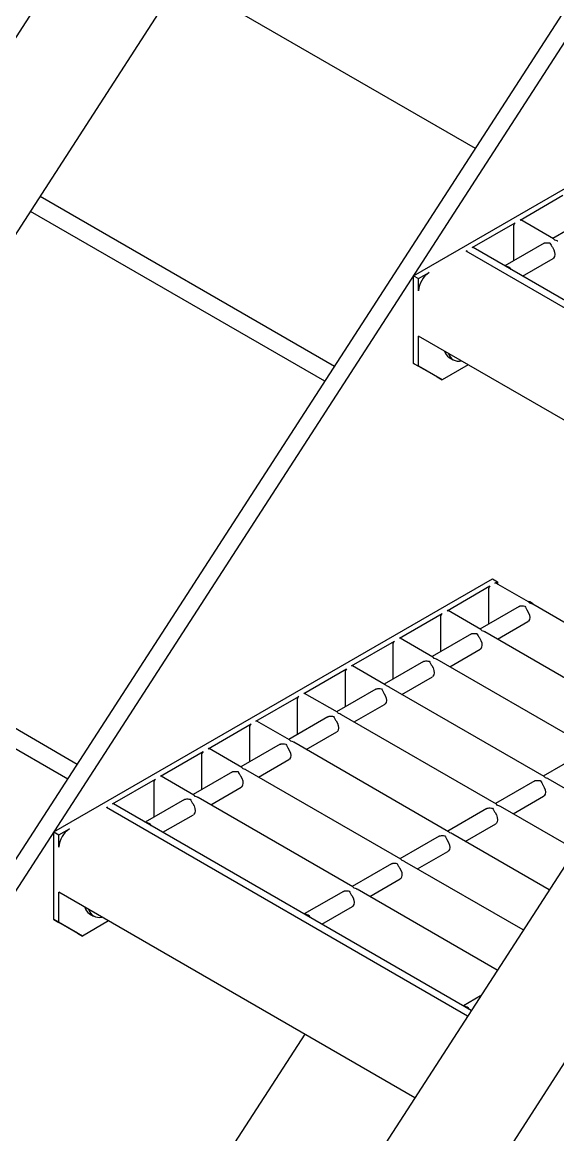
# Model space of a CAD drawing. Header units: millimetres. Extents: x 1293 to 41893, y 1011 to 26911.
# Drawn here: x 36018 to 36260, y 10211 to 10714 of the extents above; entities that cross this region are included whole.
import ezdxf

# ---------------------------------------------------------------- set-up
doc = ezdxf.new("R2010")
doc.units = ezdxf.units.MM
doc.header["$LTSCALE"] = 50
doc.layers.add('PASILLOS', color=2, linetype='Continuous')

msp = doc.modelspace()

# ---------------------------------------------------------------- linework, layer by layer
at = {"color": 7, "linetype": 'Continuous', "lineweight": 25}
for p, q in [((36222.6985753, 10656.9496734), (36089.7242451, 10733.7141202)), ((36159.0294548, 10558.5013597), (36026.0551246, 10635.2658065)), ((36154.7320673, 10551.8565286), (36021.7577371, 10628.6209754)), ((36042.8046563, 10378.7888819), (35909.8303262, 10455.5533287)), ((36038.5072688, 10372.1440508), (35905.5329387, 10448.9084976))]:
    msp.add_line(p, q, dxfattribs=at)
at = {"layer": 'PASILLOS', "linetype": 'Continuous', "lineweight": 25}
for p, q in [((37170.2453604, 11735.6994003), (35094.1686555, 8525.5678811)), ((35142.7899983, 8511.7793827), (37204.1287586, 11699.1223698)), ((36365.0600559, 11248.421042), (35603.1081351, 10070.2536498)), ((35604.8375998, 9983.958632), (36390.4096621, 11198.6486441)), ((34536.9456076, 8050.3558406), (36513.0809892, 11105.9531891)), ((34543.6807997, 8046.467697), (36519.8161813, 11102.0650455)), ((36194.8110491, 10599.5261863), (36392.9379497, 10713.9024115)), ((36242.8987296, 10624.6904356), (36262.2487067, 10635.8609396)), ((36258.067451, 10616.2021085), (36243.2955723, 10624.7297326)), ((36275.4186751, 10626.6610775), (36257.6843487, 10616.4232688)), ((36221.3036885, 10612.2238837), (36240.6536656, 10623.3943877)), ((36240.0923996, 10606.2676527), (36240.0923996, 10622.4222464)), ((36253.823634, 10614.1945257), (36236.0893076, 10603.9567169)), ((36253.823634, 10614.1945257), (36254.1240497, 10614.3219472)), ((36218.4973585, 10610.6038238), (36219.0586245, 10610.9278358)), ((36381.6891762, 10516.3951928), (36218.4973585, 10610.6038238)), ((36383.341377, 10518.9499067), (36221.7005312, 10612.2631807)), ((36244.0274527, 10599.3741233), (36257.7920615, 10607.3202628)), ((36194.8110491, 10599.5261863), (36197.0596486, 10598.2280974)), ((36194.8110491, 10559.9239569), (36194.8110491, 10599.5261863)), ((36197.0596486, 10598.2280974), (36201.8906021, 10601.0169475)), ((36197.0596486, 10592.6494906), (36197.0596486, 10598.2280974)), ((36197.0596486, 10558.625868), (36197.0596486, 10572.3029266)), ((36357.8249201, 10479.4951108), (36197.0596486, 10572.3029266)), ((36194.8110491, 10559.9239569), (36197.0596486, 10558.625868)), ((36205.4176508, 10553.7989056), (36194.8110491, 10559.9239569)), ((36207.6662503, 10552.5008167), (36197.0596486, 10558.625868)), ((36219.5139381, 10559.3403412), (36207.6662503, 10552.5008167)), ((36210.9192765, 10562.6005097), (36212.7117922, 10561.5657124)), ((36205.4176508, 10553.7989056), (36207.6662503, 10552.5008167)), ((36032.3084829, 10348.2567567), (36230.4353836, 10462.6329819)), ((36209.96641, 10448.2203172), (36229.3163871, 10459.3908211)), ((36228.7551211, 10442.2640862), (36228.7551211, 10458.4186799)), ((36230.4353836, 10462.6329819), (36232.6839832, 10461.334893)), ((36231.5614511, 10460.686869), (36232.6839832, 10461.334893)), ((36246.7301726, 10452.198542), (36231.9582939, 10460.726166)), ((36232.6839832, 10461.334893), (36232.6839832, 10460.3072345)), ((36225.1351315, 10439.7319901), (36210.3632528, 10448.2596142)), ((36242.4863556, 10450.1909591), (36224.7520292, 10439.9531504)), ((36242.4863556, 10450.1909591), (36242.7867713, 10450.3183807)), ((36314.7692945, 10412.920393), (36248.6029534, 10451.1174087)), ((36188.371369, 10435.7537653), (36207.721346, 10446.9242693)), ((36207.16008, 10429.7975343), (36207.16008, 10445.952128)), ((36232.6901743, 10435.3705568), (36246.4547831, 10443.3166963)), ((36220.8913145, 10437.7244072), (36221.1917302, 10437.8518288)), ((36296.9771804, 10398.2584581), (36227.0079123, 10438.6508568)), ((36166.7763279, 10423.2872134), (36186.1263049, 10434.4577174)), ((36185.5650389, 10417.3309824), (36185.5650389, 10433.4855762)), ((36203.5400904, 10427.2654383), (36188.7682117, 10435.7930623)), ((36220.8913145, 10437.7244072), (36203.1569881, 10427.4865985)), ((36211.0951332, 10422.9040049), (36224.859742, 10430.8501444)), ((36181.9450493, 10414.7988864), (36167.1731706, 10423.3265104)), ((36199.2962734, 10425.2578554), (36181.561947, 10415.0200466)), ((36199.2962734, 10425.2578554), (36199.5966891, 10425.3852769)), ((36275.3821393, 10385.7919062), (36205.4128712, 10426.1843049)), ((36145.1812868, 10410.8206616), (36164.5312638, 10421.9911655)), ((36163.9699978, 10404.8644306), (36163.9699978, 10421.0190243)), ((36189.5000921, 10410.437453), (36203.2647009, 10418.3835925)), ((36177.7012323, 10412.7913035), (36159.9669059, 10402.5534948)), ((36177.7012323, 10412.7913035), (36178.001648, 10412.9187251)), ((36253.7870982, 10373.3253543), (36183.8178301, 10413.7177531)), ((36123.5862457, 10398.3541097), (36142.9362227, 10409.5246137)), ((36142.3749567, 10392.3978787), (36142.3749567, 10408.5524724)), ((36160.3500082, 10402.3323345), (36145.5781295, 10410.8599586)), ((36167.905051, 10397.9709012), (36181.6696598, 10405.9170407)), ((36138.7549671, 10389.8657827), (36123.9830884, 10398.3934067)), ((36156.1061912, 10400.3247516), (36138.3718648, 10390.0869429)), ((36156.1061912, 10400.3247516), (36156.4066069, 10400.4521732)), ((36232.1920571, 10360.8588024), (36162.222789, 10401.2512012)), ((36101.9912046, 10385.8875578), (36121.3411816, 10397.0580618)), ((36120.7799156, 10379.9313268), (36120.7799156, 10396.0859206)), ((36146.3100099, 10385.5043493), (36160.0746187, 10393.4504888)), ((36134.5111501, 10387.8581998), (36116.7768237, 10377.620391)), ((36134.5111501, 10387.8581998), (36134.8115658, 10387.9856213)), ((36210.597016, 10348.3922506), (36140.6277479, 10388.7846493)), ((36080.3961635, 10373.421006), (36099.7461405, 10384.5915099)), ((36099.1848745, 10367.464775), (36099.1848745, 10383.6193687)), ((36117.159926, 10377.3992308), (36102.3880473, 10385.9268548)), ((36271.1383224, 10383.7843233), (36253.4039959, 10373.5465146)), ((36124.7149688, 10373.0377974), (36138.4795776, 10380.9839369)), ((36095.5648849, 10364.9326789), (36080.7930062, 10373.460303)), ((36112.916109, 10375.3916479), (36095.1817826, 10365.1538392)), ((36112.916109, 10375.3916479), (36113.2165247, 10375.5190695)), ((36189.0019749, 10335.9256987), (36119.0327068, 10376.3180975)), ((36058.8011224, 10360.9544541), (36078.1510994, 10372.1249581)), ((36077.5898334, 10354.9982231), (36077.5898334, 10371.1528168)), ((36103.1199277, 10360.5712455), (36116.8845365, 10368.5173851)), ((36249.5432813, 10371.3177714), (36231.8089548, 10361.0799627)), ((36249.5432813, 10371.3177714), (36249.843697, 10371.445193)), ((36279.5453632, 10358.4554245), (36255.659879, 10372.244221)), ((36091.3210679, 10362.925096), (36073.5867415, 10352.6872873)), ((36091.3210679, 10362.925096), (36091.6214836, 10363.0525176)), ((36167.4069338, 10323.4591468), (36097.4376657, 10363.8515456)), ((36239.7471, 10356.4973691), (36253.5117087, 10364.4435086)), ((36055.9947923, 10359.3343942), (36056.5560583, 10359.6584062)), ((36219.1866101, 10265.1257631), (36055.9947923, 10359.3343942)), ((36220.8388109, 10267.680477), (36059.1979651, 10360.9937511)), ((36227.9482402, 10358.8512196), (36210.2139137, 10348.6134108)), ((36227.9482402, 10358.8512196), (36228.2486559, 10358.9786411)), ((36267.8040527, 10340.300435), (36234.0648379, 10359.7776691)), ((36081.5248866, 10348.1046937), (36095.2894954, 10356.0508332)), ((36032.3084829, 10308.6545273), (36032.3084829, 10348.2567567)), ((36032.3084829, 10348.2567567), (36034.5570825, 10346.9586678)), ((36034.5570825, 10346.9586678), (36039.388036, 10349.7475179)), ((36256.0627423, 10322.1454455), (36212.4697968, 10347.3111172)), ((36218.1520589, 10344.0308172), (36231.9166676, 10351.9769567)), ((36034.5570825, 10341.3800609), (36034.5570825, 10346.9586678)), ((36206.3531991, 10346.3846677), (36188.6188726, 10336.146859)), ((36206.3531991, 10346.3846677), (36206.6536148, 10346.5120893)), ((36196.5570178, 10331.5642653), (36210.3216265, 10339.5104048)), ((36184.758158, 10333.9181158), (36167.0238315, 10323.6803071)), ((36184.758158, 10333.9181158), (36185.0585737, 10334.0455374)), ((36244.3214318, 10303.990456), (36190.8747557, 10334.8445654)), ((36232.5801214, 10285.8354665), (36169.2797146, 10322.3780135)), ((36174.9619767, 10319.0977135), (36188.7265854, 10327.043853)), ((36034.5570825, 10307.3564384), (36034.5570825, 10321.033497)), ((36195.322354, 10228.2256812), (36034.5570825, 10321.033497)), ((36163.1631169, 10321.451564), (36145.4287904, 10311.2137552)), ((36163.1631169, 10321.451564), (36163.4635326, 10321.5789855)), ((36153.3669356, 10306.6311616), (36167.1315443, 10314.5773011)), ((36032.3084829, 10308.6545273), (36034.5570825, 10307.3564384)), ((36042.9150846, 10302.529476), (36032.3084829, 10308.6545273)), ((36045.1636842, 10301.2313871), (36034.5570825, 10307.3564384)), ((36057.0113719, 10308.0709116), (36045.1636842, 10301.2313871)), ((36048.4167103, 10311.3310801), (36050.209226, 10310.2962828)), ((36042.9150846, 10302.529476), (36045.1636842, 10301.2313871)), ((36225.0902627, 10274.2542801), (36217.2708394, 10269.7402232)), ((36145.5885644, 10256.9363868), (36102.5329388, 10190.361669))]:
    msp.add_line(p, q, dxfattribs=at)
at = {"layer": 'PASILLOS', "linetype": 'Continuous', "lineweight": 25, "flags": 128}
for points in [[(36257.4916458, 10612.3778754), (36258.0999289, 10611.3040119), (36258.4865278, 10610.1772808), (36258.6140515, 10609.1066569), (36258.4701662, 10608.1956882), (36258.0687882, 10607.5324811), (36257.7920615, 10607.3202628)], [(36246.1543673, 10448.3743089), (36246.7626505, 10447.3004453), (36247.1492493, 10446.1737143), (36247.276773, 10445.1030904), (36247.1328878, 10444.1921216), (36246.7315098, 10443.5289146), (36246.4547831, 10443.3166963)], [(36224.5593262, 10435.907757), (36225.1676094, 10434.8338935), (36225.5542082, 10433.7071624), (36225.6817319, 10432.6365385), (36225.5378467, 10431.7255697), (36225.1364687, 10431.0623627), (36224.859742, 10430.8501444)], [(36202.9642851, 10423.4412051), (36203.5725683, 10422.3673416), (36203.9591671, 10421.2406106), (36204.0866908, 10420.1699867), (36203.9428056, 10419.2590179), (36203.5414276, 10418.5958109), (36203.2647009, 10418.3835925)], [(36181.3692441, 10410.9746533), (36181.9775272, 10409.9007897), (36182.364126, 10408.7740587), (36182.4916497, 10407.7034348), (36182.3477645, 10406.792466), (36181.9463865, 10406.129259), (36181.6696598, 10405.9170407)], [(36159.774203, 10398.5081014), (36160.3824861, 10397.4342378), (36160.7690849, 10396.3075068), (36160.8966086, 10395.2368829), (36160.7527234, 10394.3259141), (36160.3513454, 10393.6627071), (36160.0746187, 10393.4504888)], [(36138.1791619, 10386.0415495), (36138.787445, 10384.967686), (36139.1740438, 10383.840955), (36139.3015675, 10382.770331), (36139.1576823, 10381.8593623), (36138.7563043, 10381.1961552), (36138.4795776, 10380.9839369)], [(36116.5841208, 10373.5749977), (36117.1924039, 10372.5011341), (36117.5790028, 10371.3744031), (36117.7065264, 10370.3037792), (36117.5626412, 10369.3928104), (36117.1612632, 10368.7296034), (36116.8845365, 10368.5173851)], [(36253.211293, 10369.5011212), (36253.8195762, 10368.4272576), (36254.206175, 10367.3005266), (36254.3336987, 10366.2299027), (36254.1898134, 10365.3189339), (36253.7884355, 10364.6557269), (36253.5117087, 10364.4435086)], [(36094.9890797, 10361.1084458), (36095.5973628, 10360.0345822), (36095.9839617, 10358.9078512), (36096.1114853, 10357.8372273), (36095.9676001, 10356.9262585), (36095.5662221, 10356.2630515), (36095.2894954, 10356.0508332)], [(36231.6162519, 10357.0345693), (36232.2245351, 10355.9607058), (36232.6111339, 10354.8339748), (36232.7386576, 10353.7633508), (36232.5947723, 10352.8523821), (36232.1933944, 10352.189175), (36231.9166676, 10351.9769567)], [(36210.0212108, 10344.5680174), (36210.629494, 10343.4941539), (36211.0160928, 10342.3674229), (36211.1436165, 10341.296799), (36210.9997312, 10340.3858302), (36210.5983533, 10339.7226232), (36210.3216265, 10339.5104048)], [(36188.4261697, 10332.1014656), (36189.0344529, 10331.027602), (36189.4210517, 10329.900871), (36189.5485754, 10328.8302471), (36189.4046901, 10327.9192783), (36189.0033122, 10327.2560713), (36188.7265854, 10327.043853)], [(36166.8311286, 10319.6349137), (36167.4394118, 10318.5610502), (36167.8260106, 10317.4343191), (36167.9535343, 10316.3636952), (36167.809649, 10315.4527265), (36167.4082711, 10314.7895194), (36167.1315443, 10314.5773011)]]:
    msp.add_lwpolyline(points, dxfattribs=at)
at = {"layer": 'PASILLOS', "linetype": 'Continuous', "lineweight": 25}
for centre, radius, start, end in [((36243.1312349, 10624.365886), 0.3992382, 65.692880953, 125.617577475), ((36241.3109773, 10622.3667944), 1.2198388, 122.60547834, 177.394521514), ((36219.664653, 10609.9562763), 1.1450758, 121.954628521, 151.143200173), ((36221.5361938, 10611.8993341), 0.3992382, 65.692880953, 125.617577474), ((36235.9290567, 10600.2354009), 3.6366978, 35.264662608, 84.740713925), ((36207.548245, 10592.1722012), 10.4994504, 122.60547834, 177.394521514), ((36213.6027621, 10566.9370248), 5.0997793, 195.28401871, 238.20445507), ((36215.1588012, 10565.8045157), 4.8431239, 194.940714641, 285.064661892), ((36229.9736989, 10458.3632279), 1.2198388, 122.60547834, 177.394521514), ((36231.7939564, 10460.3623195), 0.3992382, 65.692880952, 125.617577475), ((36210.1989153, 10447.8957676), 0.3992382, 65.692880954, 125.617577475), ((36246.1868194, 10448.6983863), 3.6366978, 35.264662608, 84.740713925), ((36208.3786578, 10445.896676), 1.2198388, 122.60547834, 177.394521514), ((36186.7836167, 10433.4301241), 1.2198388, 122.60547834, 177.394521514), ((36188.6038742, 10435.4292157), 0.3992382, 65.692880955, 125.617577474), ((36167.0088331, 10422.9626639), 0.3992382, 65.692880955, 125.617577475), ((36165.1885756, 10420.9635723), 1.2198388, 122.605478339, 177.394521515), ((36143.5935345, 10408.4970204), 1.2198388, 122.60547834, 177.394521514), ((36145.413792, 10410.496112), 0.3992382, 65.692880954, 125.617577475), ((36123.818751, 10398.0295601), 0.3992382, 65.692880955, 125.617577474), ((36121.9984934, 10396.0304685), 1.2198388, 122.60547834, 177.394521514), ((36100.4034523, 10383.5639167), 1.2198388, 122.60547834, 177.394521515), ((36102.2237099, 10385.5630083), 0.3992382, 65.692880956, 125.617577476), ((36080.6286688, 10373.0964564), 0.3992382, 65.692880953, 125.617577474), ((36078.8084112, 10371.0973648), 1.2198388, 122.60547834, 177.394521514), ((36057.1620869, 10358.6868467), 1.1450758, 121.954628523, 151.143200172), ((36059.0336277, 10360.6299045), 0.3992382, 65.692880954, 125.617577475), ((36073.4264906, 10348.9659713), 3.6366978, 35.264662608, 84.740713925), ((36045.0456789, 10340.9027716), 10.4994504, 122.60547834, 177.394521514), ((36051.100196, 10315.6675951), 5.0997793, 195.28401871, 238.20445507), ((36052.6562351, 10314.5350861), 4.8431239, 194.940714641, 285.064661891), ((36145.2685396, 10307.4924392), 3.6366978, 35.264662608, 84.740713925), ((36217.1105885, 10266.0189072), 3.6366978, 35.264662608, 84.740713925)]:
    msp.add_arc(centre, radius, start, end, dxfattribs=at)
for points, knots in [([(36254.1240497, 10614.3219472), (36254.2206724, 10614.3461843), (36254.5375478, 10614.4256703), (36255.3116885, 10614.481206), (36256.0017264, 10614.4027785), (36256.3651903, 10614.3229146), (36256.3691138, 10614.3220525)], [0, 0, 0, 0, 0.1723614537, 0.5652622383, 0.9953071929, 1, 1, 1, 1]), ([(36256.3691138, 10614.3220525), (36256.3706123, 10614.3197847), (36256.558198, 10614.0358997), (36256.8374115, 10613.5080265), (36257.2259285, 10612.7823389), (36257.4258331, 10612.4780527), (36257.4916458, 10612.3778754)], [0, 0, 0, 0, 0.0046971273, 0.5879730072, 0.8643521995, 1, 1, 1, 1]), ([(36258.6141778, 10615.6181004), (36258.6126796, 10615.6203636), (36258.4383296, 10615.8837245), (36258.2493133, 10616.0349571), (36258.0619213, 10616.1848902)], [0, 0, 0, 0, 0.0085933525, 1, 1, 1, 1]), ([(36259.9227854, 10615.095859), (36259.846261, 10615.1500729), (36259.4574375, 10615.4255358), (36258.9814899, 10615.5366981), (36258.6181004, 10615.6172311), (36258.6141778, 10615.6181004)], [0, 0, 0, 0, 0.1951000564, 0.9913114514, 1, 1, 1, 1]), ([(36242.7867713, 10450.3183807), (36242.8833939, 10450.3426178), (36243.2002694, 10450.4221037), (36243.9744101, 10450.4776395), (36244.6644479, 10450.3992119), (36245.0279119, 10450.3193481), (36245.0318353, 10450.318486)], [0, 0, 0, 0, 0.1723614537, 0.5652622383, 0.9953071929, 1, 1, 1, 1]), ([(36245.0318353, 10450.318486), (36245.0333339, 10450.3162181), (36245.2209196, 10450.0323331), (36245.5001331, 10449.5044599), (36245.88865, 10448.7787723), (36246.0885546, 10448.4744862), (36246.1543673, 10448.3743089)], [0, 0, 0, 0, 0.00469712726, 0.58797300721, 0.8643521995, 1, 1, 1, 1]), ([(36247.2768994, 10451.6145339), (36247.2754011, 10451.616797), (36247.1010511, 10451.8801579), (36246.9120348, 10452.0313906), (36246.7246428, 10452.1813236)], [0, 0, 0, 0, 0.0085933525, 1, 1, 1, 1]), ([(36248.5855069, 10451.0922925), (36248.5089825, 10451.1465063), (36248.120159, 10451.4219693), (36247.6442114, 10451.5331316), (36247.280822, 10451.6136646), (36247.2768994, 10451.6145339)], [0, 0, 0, 0, 0.1951000564, 0.9913114514, 1, 1, 1, 1]), ([(36221.1917302, 10437.8518288), (36221.2883528, 10437.8760659), (36221.6052283, 10437.9555519), (36222.379369, 10438.0110876), (36223.0694068, 10437.9326601), (36223.4328708, 10437.8527962), (36223.4367942, 10437.8519341)], [0, 0, 0, 0, 0.1723614537, 0.5652622383, 0.9953071929, 1, 1, 1, 1]), ([(36223.4367942, 10437.8519341), (36223.4382928, 10437.8496663), (36223.6258785, 10437.5657813), (36223.905092, 10437.037908), (36224.2936089, 10436.3122205), (36224.4935135, 10436.0079343), (36224.5593262, 10435.907757)], [0, 0, 0, 0, 0.0046971273, 0.5879730072, 0.8643521995, 1, 1, 1, 1]), ([(36225.6818583, 10439.147982), (36225.68036, 10439.1502452), (36225.50601, 10439.4136061), (36225.3169937, 10439.5648387), (36225.1296017, 10439.7147718)], [0, 0, 0, 0, 0.0085933525, 1, 1, 1, 1]), ([(36226.9904658, 10438.6257406), (36226.9139414, 10438.6799545), (36226.5251179, 10438.9554174), (36226.0491703, 10439.0665797), (36225.6857809, 10439.1471127), (36225.6818583, 10439.147982)], [0, 0, 0, 0, 0.1951000564, 0.9913114514, 1, 1, 1, 1]), ([(36199.5966891, 10425.3852769), (36199.6933117, 10425.409514), (36200.0101872, 10425.489), (36200.7843279, 10425.5445357), (36201.4743657, 10425.4661082), (36201.8378297, 10425.3862444), (36201.8417531, 10425.3853823)], [0, 0, 0, 0, 0.1723614537, 0.5652622383, 0.9953071929, 1, 1, 1, 1]), ([(36201.8417531, 10425.3853823), (36201.8432517, 10425.3831144), (36202.0308374, 10425.0992294), (36202.3100509, 10424.5713562), (36202.6985678, 10423.8456686), (36202.8984724, 10423.5413824), (36202.9642851, 10423.4412051)], [0, 0, 0, 0, 0.0046971273, 0.5879730072, 0.8643521995, 1, 1, 1, 1]), ([(36204.0868172, 10426.6814301), (36204.0853189, 10426.6836933), (36203.9109689, 10426.9470542), (36203.7219527, 10427.0982869), (36203.5345606, 10427.2482199)], [0, 0, 0, 0, 0.0085933525, 1, 1, 1, 1]), ([(36205.3954247, 10426.1591887), (36205.3189003, 10426.2134026), (36204.9300769, 10426.4888656), (36204.4541292, 10426.6000278), (36204.0907398, 10426.6805608), (36204.0868172, 10426.6814301)], [0, 0, 0, 0, 0.1951000564, 0.9913114514, 1, 1, 1, 1]), ([(36178.001648, 10412.9187251), (36178.0982706, 10412.9429622), (36178.4151461, 10413.0224481), (36179.1892868, 10413.0779839), (36179.8793246, 10412.9995563), (36180.2427886, 10412.9196925), (36180.246712, 10412.9188304)], [0, 0, 0, 0, 0.1723614537, 0.5652622383, 0.9953071929, 1, 1, 1, 1]), ([(36180.246712, 10412.9188304), (36180.2482106, 10412.9165625), (36180.4357963, 10412.6326775), (36180.7150098, 10412.1048043), (36181.1035267, 10411.3791167), (36181.3034313, 10411.0748306), (36181.3692441, 10410.9746533)], [0, 0, 0, 0, 0.0046971273, 0.5879730072, 0.8643521995, 1, 1, 1, 1]), ([(36182.4917761, 10414.2148783), (36182.4902778, 10414.2171414), (36182.3159278, 10414.4805023), (36182.1269116, 10414.631735), (36181.9395195, 10414.781668)], [0, 0, 0, 0, 0.0085933525, 1, 1, 1, 1]), ([(36183.8003836, 10413.6926369), (36183.7238592, 10413.7468507), (36183.3350358, 10414.0223137), (36182.8590882, 10414.133476), (36182.4956987, 10414.214009), (36182.4917761, 10414.2148783)], [0, 0, 0, 0, 0.1951000564, 0.9913114514, 1, 1, 1, 1]), ([(36156.4066069, 10400.4521732), (36156.5032295, 10400.4764103), (36156.820105, 10400.5558963), (36157.5942457, 10400.611432), (36158.2842835, 10400.5330045), (36158.6477475, 10400.4531406), (36158.6516709, 10400.4522785)], [0, 0, 0, 0, 0.1723614537, 0.5652622383, 0.9953071929, 1, 1, 1, 1]), ([(36158.6516709, 10400.4522785), (36158.6531695, 10400.4500107), (36158.8407552, 10400.1661257), (36159.1199687, 10399.6382524), (36159.5084857, 10398.9125649), (36159.7083902, 10398.6082787), (36159.774203, 10398.5081014)], [0, 0, 0, 0, 0.0046971273, 0.5879730072, 0.8643521995, 1, 1, 1, 1]), ([(36160.896735, 10401.7483264), (36160.8952367, 10401.7505896), (36160.7208868, 10402.0139505), (36160.5318705, 10402.1651831), (36160.3444784, 10402.3151162)], [0, 0, 0, 0, 0.0085933525, 1, 1, 1, 1]), ([(36162.2053425, 10401.226085), (36162.1288181, 10401.2802989), (36161.7399947, 10401.5557618), (36161.2640471, 10401.6669241), (36160.9006576, 10401.7474571), (36160.896735, 10401.7483264)], [0, 0, 0, 0, 0.1951000564, 0.9913114514, 1, 1, 1, 1]), ([(36134.8115658, 10387.9856213), (36134.9081884, 10388.0098584), (36135.2250639, 10388.0893444), (36135.9992046, 10388.1448801), (36136.6892425, 10388.0664526), (36137.0527064, 10387.9865888), (36137.0566298, 10387.9857267)], [0, 0, 0, 0, 0.1723614537, 0.5652622383, 0.9953071929, 1, 1, 1, 1]), ([(36137.0566298, 10387.9857267), (36137.0581284, 10387.9834588), (36137.2457141, 10387.6995738), (36137.5249276, 10387.1717006), (36137.9134446, 10386.446013), (36138.1133491, 10386.1417268), (36138.1791619, 10386.0415495)], [0, 0, 0, 0, 0.0046971273, 0.5879730072, 0.8643521995, 1, 1, 1, 1]), ([(36139.3016939, 10389.2817745), (36139.3001956, 10389.2840377), (36139.1258457, 10389.5473986), (36138.9368294, 10389.6986313), (36138.7494373, 10389.8485643)], [0, 0, 0, 0, 0.0085933525, 1, 1, 1, 1]), ([(36140.6103014, 10388.7595331), (36140.5337771, 10388.813747), (36140.1449536, 10389.08921), (36139.669006, 10389.2003722), (36139.3056165, 10389.2809052), (36139.3016939, 10389.2817745)], [0, 0, 0, 0, 0.1951000564, 0.9913114514, 1, 1, 1, 1]), ([(36113.2165247, 10375.5190695), (36113.3131473, 10375.5433066), (36113.6300228, 10375.6227925), (36114.4041635, 10375.6783283), (36115.0942014, 10375.5999007), (36115.4576653, 10375.5200369), (36115.4615887, 10375.5191748)], [0, 0, 0, 0, 0.1723614537, 0.5652622383, 0.9953071929, 1, 1, 1, 1]), ([(36115.4615887, 10375.5191748), (36115.4630873, 10375.5169069), (36115.650673, 10375.2330219), (36115.9298865, 10374.7051487), (36116.3184035, 10373.9794611), (36116.518308, 10373.675175), (36116.5841208, 10373.5749977)], [0, 0, 0, 0, 0.0046971273, 0.5879730072, 0.8643521995, 1, 1, 1, 1]), ([(36117.7066528, 10376.8152227), (36117.7051545, 10376.8174858), (36117.5308046, 10377.0808467), (36117.3417883, 10377.2320794), (36117.1543962, 10377.3820124)], [0, 0, 0, 0, 0.0085933525, 1, 1, 1, 1]), ([(36119.0152603, 10376.2929812), (36118.938736, 10376.3471951), (36118.5499125, 10376.6226581), (36118.0739649, 10376.7338203), (36117.7105754, 10376.8143534), (36117.7066528, 10376.8152227)], [0, 0, 0, 0, 0.1951000564, 0.9913114514, 1, 1, 1, 1]), ([(36254.333825, 10372.7413462), (36254.3323268, 10372.7436094), (36254.1579768, 10373.0069703), (36253.9689605, 10373.1582029), (36253.7815685, 10373.308136)], [0, 0, 0, 0, 0.0085933525, 1, 1, 1, 1]), ([(36255.6424326, 10372.2191048), (36255.5659082, 10372.2733187), (36255.1770847, 10372.5487816), (36254.7011371, 10372.6599439), (36254.3377477, 10372.7404769), (36254.333825, 10372.7413462)], [0, 0, 0, 0, 0.1951000565, 0.9913114514, 1, 1, 1, 1]), ([(36249.843697, 10371.445193), (36249.9403196, 10371.4694301), (36250.257195, 10371.548916), (36251.0313357, 10371.6044518), (36251.7213736, 10371.5260242), (36252.0848376, 10371.4461604), (36252.088761, 10371.4452983)], [0, 0, 0, 0, 0.1723614537, 0.5652622384, 0.9953071929, 1, 1, 1, 1]), ([(36252.088761, 10371.4452983), (36252.0902596, 10371.4430305), (36252.2778453, 10371.1591454), (36252.5570588, 10370.6312722), (36252.9455757, 10369.9055847), (36253.1454803, 10369.6012985), (36253.211293, 10369.5011212)], [0, 0, 0, 0, 0.0046971273, 0.5879730073, 0.8643521995, 1, 1, 1, 1]), ([(36091.6214836, 10363.0525176), (36091.7181062, 10363.0767547), (36092.0349817, 10363.1562407), (36092.8091224, 10363.2117764), (36093.4991603, 10363.1333489), (36093.8626242, 10363.053485), (36093.8665476, 10363.0526229)], [0, 0, 0, 0, 0.1723614537, 0.5652622383, 0.9953071929, 1, 1, 1, 1]), ([(36093.8665476, 10363.0526229), (36093.8680462, 10363.0503551), (36094.0556319, 10362.7664701), (36094.3348454, 10362.2385968), (36094.7233624, 10361.5129093), (36094.9232669, 10361.2086231), (36094.9890797, 10361.1084458)], [0, 0, 0, 0, 0.0046971273, 0.5879730072, 0.8643521995, 1, 1, 1, 1]), ([(36096.1116117, 10364.3486708), (36096.1101134, 10364.350934), (36095.9357635, 10364.6142949), (36095.7467472, 10364.7655275), (36095.5593552, 10364.9154606)], [0, 0, 0, 0, 0.0085933525, 1, 1, 1, 1]), ([(36097.4202192, 10363.8264294), (36097.3436949, 10363.8806433), (36096.9548714, 10364.1561062), (36096.4789238, 10364.2672685), (36096.1155343, 10364.3478015), (36096.1116117, 10364.3486708)], [0, 0, 0, 0, 0.1951000564, 0.9913114514, 1, 1, 1, 1]), ([(36228.2486559, 10358.9786411), (36228.3452785, 10359.0028782), (36228.6621539, 10359.0823642), (36229.4362946, 10359.1378999), (36230.1263325, 10359.0594724), (36230.4897965, 10358.9796085), (36230.4937199, 10358.9787465)], [0, 0, 0, 0, 0.1723614537, 0.5652622384, 0.9953071929, 1, 1, 1, 1]), ([(36230.4937199, 10358.9787465), (36230.4952185, 10358.9764786), (36230.6828042, 10358.6925936), (36230.9620177, 10358.1647204), (36231.3505346, 10357.4390328), (36231.5504392, 10357.1347466), (36231.6162519, 10357.0345693)], [0, 0, 0, 0, 0.0046971273, 0.5879730073, 0.8643521995, 1, 1, 1, 1]), ([(36232.7387839, 10360.2747943), (36232.7372857, 10360.2770575), (36232.5629357, 10360.5404184), (36232.3739194, 10360.691651), (36232.1865274, 10360.8415841)], [0, 0, 0, 0, 0.0085933525, 1, 1, 1, 1]), ([(36234.0473915, 10359.7525529), (36233.9708671, 10359.8067668), (36233.5820436, 10360.0822297), (36233.106096, 10360.193392), (36232.7427066, 10360.273925), (36232.7387839, 10360.2747943)], [0, 0, 0, 0, 0.1951000565, 0.9913114514, 1, 1, 1, 1]), ([(36211.1437428, 10347.8082425), (36211.1422446, 10347.8105056), (36210.9678946, 10348.0738665), (36210.7788783, 10348.2250992), (36210.5914863, 10348.3750322)], [0, 0, 0, 0, 0.0085933525, 1, 1, 1, 1]), ([(36212.4523504, 10347.286001), (36212.375826, 10347.3402149), (36211.9870025, 10347.6156779), (36211.5110549, 10347.7268401), (36211.1476655, 10347.8073731), (36211.1437428, 10347.8082425)], [0, 0, 0, 0, 0.19510005647, 0.99131145138, 1, 1, 1, 1]), ([(36206.6536148, 10346.5120893), (36206.7502374, 10346.5363264), (36207.0671128, 10346.6158123), (36207.8412535, 10346.671348), (36208.5312914, 10346.5929205), (36208.8947554, 10346.5130567), (36208.8986788, 10346.5121946)], [0, 0, 0, 0, 0.1723614537, 0.5652622384, 0.9953071929, 1, 1, 1, 1]), ([(36208.8986788, 10346.5121946), (36208.9001774, 10346.5099267), (36209.0877631, 10346.2260417), (36209.3669766, 10345.6981685), (36209.7554935, 10344.9724809), (36209.9553981, 10344.6681947), (36210.0212108, 10344.5680174)], [0, 0, 0, 0, 0.0046971273, 0.5879730073, 0.8643521995, 1, 1, 1, 1]), ([(36185.0585737, 10334.0455374), (36185.1551963, 10334.0697745), (36185.4720717, 10334.1492604), (36186.2462124, 10334.2047962), (36186.9362503, 10334.1263686), (36187.2997143, 10334.0465048), (36187.3036377, 10334.0456427)], [0, 0, 0, 0, 0.1723614537, 0.5652622384, 0.9953071929, 1, 1, 1, 1]), ([(36187.3036377, 10334.0456427), (36187.3051363, 10334.0433749), (36187.492722, 10333.7594898), (36187.7719355, 10333.2316166), (36188.1604524, 10332.5059291), (36188.360357, 10332.2016429), (36188.4261697, 10332.1014656)], [0, 0, 0, 0, 0.0046971273, 0.5879730073, 0.8643521995, 1, 1, 1, 1]), ([(36189.5487017, 10335.3416906), (36189.5472035, 10335.3439537), (36189.3728535, 10335.6073147), (36189.1838372, 10335.7585473), (36188.9964452, 10335.9084804)], [0, 0, 0, 0, 0.0085933525, 1, 1, 1, 1]), ([(36190.8573093, 10334.8194492), (36190.7807849, 10334.873663), (36190.3919614, 10335.149126), (36189.9160138, 10335.2602883), (36189.5526244, 10335.3408213), (36189.5487017, 10335.3416906)], [0, 0, 0, 0, 0.19510005647, 0.99131145138, 1, 1, 1, 1]), ([(36167.9536606, 10322.8751387), (36167.9521624, 10322.8774019), (36167.7778124, 10323.1407628), (36167.5887961, 10323.2919954), (36167.4014041, 10323.4419285)], [0, 0, 0, 0, 0.0085933525, 1, 1, 1, 1]), ([(36169.2622682, 10322.3528973), (36169.1857438, 10322.4071112), (36168.7969203, 10322.6825741), (36168.3209727, 10322.7937364), (36167.9575833, 10322.8742694), (36167.9536606, 10322.8751387)], [0, 0, 0, 0, 0.1951000565, 0.9913114514, 1, 1, 1, 1]), ([(36163.4635326, 10321.5789855), (36163.5601552, 10321.6032226), (36163.8770306, 10321.6827086), (36164.6511713, 10321.7382443), (36165.3412092, 10321.6598168), (36165.7046732, 10321.5799529), (36165.7085966, 10321.5790909)], [0, 0, 0, 0, 0.1723614537, 0.5652622384, 0.9953071929, 1, 1, 1, 1]), ([(36165.7085966, 10321.5790909), (36165.7100952, 10321.576823), (36165.8976809, 10321.292938), (36166.1768944, 10320.7650648), (36166.5654113, 10320.0393772), (36166.7653159, 10319.735091), (36166.8311286, 10319.6349137)], [0, 0, 0, 0, 0.0046971273, 0.5879730073, 0.8643521995, 1, 1, 1, 1])]:
    msp.add_open_spline(points, degree=3, knots=knots, dxfattribs=at)

doc.saveas('drawing.dxf')
